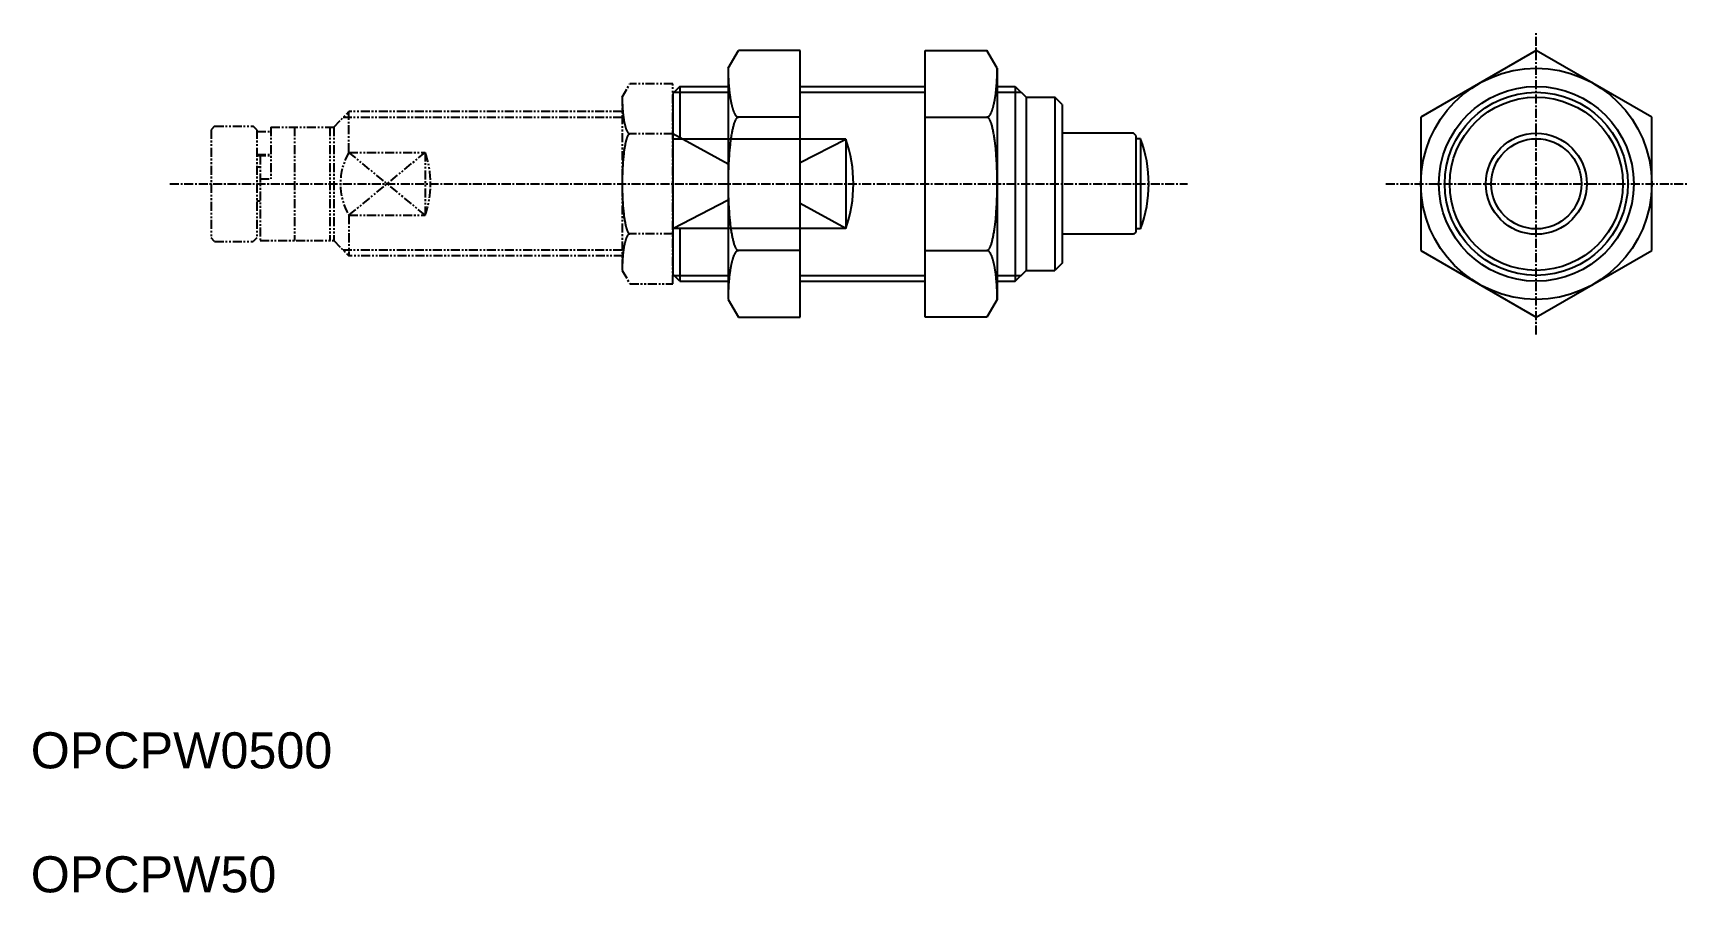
# Model space of a CAD drawing. Extents: x 44 to 273, y 100 to 220.
import ezdxf
from ezdxf.enums import TextEntityAlignment as Align

# ---------------------------------------------------------------- set-up
doc = ezdxf.new("R2010")
doc.units = 0
doc.linetypes.add('CENTER', pattern=[2, 1.25, -0.25, 0.25, -0.25])
doc.linetypes.add('PHANTOM', pattern=[2.5, 1.25, -0.25, 0.25, -0.25, 0.25, -0.25])
doc.layers.get('0').update_dxf_attribs({"linetype": 'CONTINUOUS'})
doc.layers.add('CENTER', color=1, linetype='CENTER')

msp = doc.modelspace()

# ---------------------------------------------------------------- linework, layer by layer
at = {"color": 7, "linetype": 'CONTINUOUS'}
for p, q in [((140.28, 214.68), (141.7, 217.15)), ((150.28, 217.15), (141.7, 217.15)), ((150.28, 180.2), (150.28, 217.15)), ((167.59, 180.2), (167.59, 217.15)), ((167.59, 217.15), (176.16, 217.15)), ((177.59, 214.68), (176.16, 217.15)), ((252.32, 217.15), (236.32, 207.91)), ((268.32, 207.91), (252.32, 217.15)), ((140.28, 214.68), (140.28, 182.66)), ((177.59, 214.68), (177.59, 182.66)), ((133.59, 212.17), (132.59, 211.17)), ((132.59, 211.17), (132.59, 186.17)), ((133.59, 212.17), (133.59, 204.86)), ((133.59, 212.17), (140.28, 212.17)), ((150.28, 212.17), (167.59, 212.17)), ((177.59, 212.17), (180.09, 212.17)), ((180.09, 212.17), (181.59, 210.67)), ((180.09, 212.17), (180.09, 185.17)), ((181.59, 210.67), (181.59, 186.67)), ((181.59, 210.67), (185.59, 210.67)), ((185.59, 210.67), (185.59, 186.67)), ((186.59, 209.67), (185.59, 210.67)), ((186.59, 209.67), (186.59, 187.67)), ((150.28, 207.91), (141.7, 207.91)), ((167.59, 207.91), (176.16, 207.91)), ((236.32, 207.91), (236.32, 189.43)), ((268.32, 189.43), (268.32, 207.91)), ((140.28, 201.4), (132.59, 205.6)), ((156.59, 204.86), (132.59, 204.86)), ((150.28, 201.6), (156.59, 204.86)), ((156.59, 204.86), (156.59, 192.49)), ((196.49, 205.67), (186.59, 205.67)), ((196.79, 205.37), (196.49, 205.67)), ((196.79, 205.37), (196.79, 191.97)), ((197.47, 204.92), (196.79, 204.92)), ((197.47, 204.92), (197.47, 192.42)), ((132.59, 192.49), (140.28, 196.45)), ((156.59, 192.49), (150.28, 195.93)), ((156.59, 192.49), (132.59, 192.49)), ((133.59, 192.49), (133.59, 185.17)), ((196.49, 191.67), (186.59, 191.67)), ((196.79, 191.97), (196.49, 191.67)), ((197.47, 192.42), (196.79, 192.42)), ((150.28, 189.43), (141.7, 189.43)), ((167.59, 189.43), (176.16, 189.43)), ((236.32, 189.43), (252.32, 180.2)), ((252.32, 180.2), (268.32, 189.43)), ((133.59, 185.17), (132.59, 186.17)), ((180.09, 185.17), (181.59, 186.67)), ((181.59, 186.67), (185.59, 186.67)), ((186.59, 187.67), (185.59, 186.67)), ((133.59, 185.17), (140.28, 185.17)), ((150.28, 185.17), (167.59, 185.17)), ((177.59, 185.17), (180.09, 185.17)), ((140.28, 182.66), (141.7, 180.2)), ((177.59, 182.66), (176.16, 180.2)), ((141.7, 180.2), (150.28, 180.2)), ((176.16, 180.2), (167.59, 180.2))]:
    msp.add_line(p, q, dxfattribs=at)
at = {"color": 3, "linetype": 'PHANTOM'}
for p, q in [((125.59, 210.68), (126.65, 212.53)), ((132.59, 212.53), (126.65, 212.53)), ((132.59, 184.81), (132.59, 212.53)), ((85.59, 206.54), (87.71, 208.67)), ((125.59, 208.67), (87.71, 208.67)), ((87.71, 207.87), (87.71, 208.67)), ((125.59, 210.68), (125.59, 186.66)), ((69.09, 206.67), (68.59, 206.16)), ((69.09, 206.67), (74.43, 206.67)), ((74.94, 206.16), (74.43, 206.67)), ((76.89, 206.54), (76.89, 199.36)), ((76.89, 206.54), (85.59, 206.54)), ((80.14, 206.54), (80.14, 190.8)), ((85.05, 206.54), (85.05, 190.8)), ((85.59, 206.54), (85.59, 190.8)), ((125.59, 207.87), (86.91, 207.87)), ((87.71, 203.03), (87.71, 207.87)), ((68.59, 206.16), (68.59, 191.18)), ((74.94, 206.16), (74.94, 191.18)), ((74.94, 205.91), (76.89, 205.91)), ((132.59, 205.6), (126.65, 205.6)), ((74.94, 202.72), (76.89, 202.72)), ((74.94, 202.6), (76.89, 202.6)), ((75.39, 202.6), (75.39, 190.8)), ((87.71, 203.03), (98.29, 203.03)), ((87.71, 194.31), (98.29, 203.03)), ((98.29, 194.31), (87.71, 203.03)), ((98.29, 203.03), (98.29, 194.31)), ((74.94, 201.02), (75.39, 201.02)), ((75.39, 199.36), (76.89, 199.36)), ((74.94, 196.32), (75.39, 196.32)), ((87.71, 194.31), (98.29, 194.31)), ((87.71, 194.31), (87.71, 188.67)), ((69.09, 190.67), (68.59, 191.18)), ((69.09, 190.67), (74.43, 190.67)), ((74.94, 191.18), (74.43, 190.67)), ((75.39, 190.8), (85.59, 190.8)), ((85.59, 190.8), (87.71, 188.67)), ((132.59, 191.74), (126.65, 191.74)), ((125.59, 189.47), (86.91, 189.47)), ((125.67, 188.67), (87.71, 188.67)), ((125.59, 186.66), (126.65, 184.81)), ((126.65, 184.81), (132.59, 184.81))]:
    msp.add_line(p, q, dxfattribs=at)
at = {"color": 3, "linetype": 'CONTINUOUS'}
for p, q in [((132.77, 211.36), (140.28, 211.36)), ((150.28, 211.36), (167.59, 211.36)), ((177.59, 211.36), (180.9, 211.36)), ((132.77, 185.98), (140.28, 185.98)), ((150.28, 185.98), (167.59, 185.98)), ((177.59, 185.98), (180.9, 185.98))]:
    msp.add_line(p, q, dxfattribs=at)
at = {"color": 7, "linetype": 'CONTINUOUS'}
for points in [[(140.28, 214.68, 0), (140.28, 214.6, 0), (140.28, 214.52, 0), (140.28, 214.43, 0), (140.28, 214.35, 0), (140.28, 214.27, 0), (140.28, 214.18, 0), (140.28, 214.1, 0), (140.28, 214.02, 0), (140.28, 213.93, 0), (140.29, 213.85, 0), (140.29, 213.77, 0), (140.29, 213.69, 0), (140.29, 213.61, 0), (140.3, 213.52, 0), (140.3, 213.44, 0), (140.3, 213.36, 0), (140.31, 213.28, 0), (140.31, 213.2, 0), (140.31, 213.12, 0), (140.32, 213.04, 0), (140.32, 212.96, 0), (140.33, 212.88, 0), (140.33, 212.8, 0), (140.34, 212.72, 0), (140.34, 212.64, 0), (140.35, 212.56, 0), (140.35, 212.48, 0), (140.36, 212.4, 0), (140.37, 212.32, 0), (140.37, 212.24, 0), (140.38, 212.17, 0), (140.38, 212.09, 0), (140.39, 212.01, 0), (140.4, 211.94, 0), (140.41, 211.86, 0), (140.41, 211.79, 0), (140.42, 211.71, 0), (140.43, 211.64, 0), (140.44, 211.56, 0), (140.44, 211.49, 0), (140.45, 211.42, 0), (140.46, 211.34, 0), (140.47, 211.27, 0), (140.48, 211.2, 0), (140.49, 211.13, 0), (140.5, 211.06, 0), (140.51, 210.99, 0), (140.52, 210.92, 0), (140.53, 210.85, 0), (140.54, 210.78, 0), (140.55, 210.71, 0), (140.56, 210.65, 0), (140.57, 210.58, 0), (140.58, 210.51, 0), (140.59, 210.45, 0), (140.6, 210.38, 0), (140.61, 210.32, 0), (140.62, 210.26, 0), (140.63, 210.2, 0), (140.64, 210.13, 0), (140.66, 210.07, 0), (140.67, 210.01, 0), (140.68, 209.95, 0), (140.69, 209.89, 0), (140.71, 209.83, 0), (140.72, 209.78, 0), (140.73, 209.72, 0), (140.74, 209.66, 0), (140.76, 209.61, 0), (140.77, 209.55, 0), (140.78, 209.5, 0), (140.8, 209.45, 0), (140.81, 209.39, 0), (140.82, 209.34, 0), (140.84, 209.29, 0), (140.85, 209.24, 0), (140.87, 209.19, 0), (140.88, 209.14, 0), (140.89, 209.1, 0), (140.91, 209.05, 0), (140.92, 209, 0), (140.94, 208.96, 0), (140.95, 208.92, 0), (140.97, 208.87, 0), (140.98, 208.83, 0), (141, 208.79, 0), (141.01, 208.75, 0), (141.03, 208.71, 0), (141.04, 208.67, 0), (141.06, 208.63, 0), (141.07, 208.6, 0), (141.09, 208.56, 0), (141.11, 208.52, 0), (141.12, 208.49, 0), (141.14, 208.46, 0), (141.15, 208.42, 0), (141.17, 208.39, 0), (141.19, 208.36, 0), (141.2, 208.33, 0), (141.22, 208.3, 0), (141.24, 208.28, 0), (141.25, 208.25, 0), (141.27, 208.23, 0), (141.29, 208.2, 0), (141.3, 208.18, 0), (141.32, 208.15, 0), (141.34, 208.13, 0), (141.35, 208.11, 0), (141.37, 208.09, 0), (141.39, 208.07, 0), (141.4, 208.06, 0), (141.42, 208.04, 0), (141.44, 208.02, 0), (141.46, 208.01, 0), (141.47, 207.99, 0), (141.49, 207.98, 0), (141.51, 207.97, 0), (141.53, 207.96, 0), (141.54, 207.95, 0), (141.56, 207.94, 0), (141.58, 207.93, 0), (141.59, 207.93, 0), (141.61, 207.92, 0), (141.63, 207.92, 0), (141.65, 207.91, 0), (141.66, 207.91, 0), (141.68, 207.91, 0), (141.7, 207.91, 0)], [(176.16, 207.91, 0), (176.18, 207.91, 0), (176.2, 207.91, 0), (176.22, 207.91, 0), (176.23, 207.92, 0), (176.25, 207.92, 0), (176.27, 207.93, 0), (176.28, 207.93, 0), (176.3, 207.94, 0), (176.32, 207.95, 0), (176.34, 207.96, 0), (176.35, 207.97, 0), (176.37, 207.98, 0), (176.39, 207.99, 0), (176.41, 208.01, 0), (176.42, 208.02, 0), (176.44, 208.04, 0), (176.46, 208.06, 0), (176.47, 208.07, 0), (176.49, 208.09, 0), (176.51, 208.11, 0), (176.53, 208.13, 0), (176.54, 208.15, 0), (176.56, 208.18, 0), (176.58, 208.2, 0), (176.59, 208.23, 0), (176.61, 208.25, 0), (176.63, 208.28, 0), (176.64, 208.3, 0), (176.66, 208.33, 0), (176.67, 208.36, 0), (176.69, 208.39, 0), (176.71, 208.42, 0), (176.72, 208.46, 0), (176.74, 208.49, 0), (176.76, 208.52, 0), (176.77, 208.56, 0), (176.79, 208.6, 0), (176.8, 208.63, 0), (176.82, 208.67, 0), (176.83, 208.71, 0), (176.85, 208.75, 0), (176.86, 208.79, 0), (176.88, 208.83, 0), (176.89, 208.87, 0), (176.91, 208.92, 0), (176.92, 208.96, 0), (176.94, 209, 0), (176.95, 209.05, 0), (176.97, 209.1, 0), (176.98, 209.14, 0), (177, 209.19, 0), (177.01, 209.24, 0), (177.02, 209.29, 0), (177.04, 209.34, 0), (177.05, 209.39, 0), (177.07, 209.45, 0), (177.08, 209.5, 0), (177.09, 209.55, 0), (177.11, 209.61, 0), (177.12, 209.66, 0), (177.13, 209.72, 0), (177.14, 209.78, 0), (177.16, 209.83, 0), (177.17, 209.89, 0), (177.18, 209.95, 0), (177.19, 210.01, 0), (177.21, 210.07, 0), (177.22, 210.13, 0), (177.23, 210.2, 0), (177.24, 210.26, 0), (177.25, 210.32, 0), (177.26, 210.38, 0), (177.27, 210.45, 0), (177.28, 210.51, 0), (177.3, 210.58, 0), (177.31, 210.65, 0), (177.32, 210.71, 0), (177.33, 210.78, 0), (177.34, 210.85, 0), (177.35, 210.92, 0), (177.36, 210.99, 0), (177.37, 211.06, 0), (177.37, 211.13, 0), (177.38, 211.2, 0), (177.39, 211.27, 0), (177.4, 211.34, 0), (177.41, 211.42, 0), (177.42, 211.49, 0), (177.43, 211.56, 0), (177.43, 211.64, 0), (177.44, 211.71, 0), (177.45, 211.79, 0), (177.46, 211.86, 0), (177.46, 211.94, 0), (177.47, 212.01, 0), (177.48, 212.09, 0), (177.48, 212.17, 0), (177.49, 212.24, 0), (177.5, 212.32, 0), (177.5, 212.4, 0), (177.51, 212.48, 0), (177.51, 212.56, 0), (177.52, 212.64, 0), (177.52, 212.72, 0), (177.53, 212.8, 0), (177.53, 212.88, 0), (177.54, 212.96, 0), (177.54, 213.04, 0), (177.55, 213.12, 0), (177.55, 213.2, 0), (177.56, 213.28, 0), (177.56, 213.36, 0), (177.56, 213.44, 0), (177.57, 213.52, 0), (177.57, 213.61, 0), (177.57, 213.69, 0), (177.57, 213.77, 0), (177.58, 213.85, 0), (177.58, 213.93, 0), (177.58, 214.02, 0), (177.58, 214.1, 0), (177.58, 214.18, 0), (177.58, 214.27, 0), (177.58, 214.35, 0), (177.59, 214.43, 0), (177.59, 214.52, 0), (177.59, 214.6, 0), (177.59, 214.68, 0)], [(141.7, 207.91, 0), (141.66, 207.91, 0), (141.63, 207.9, 0), (141.59, 207.88, 0), (141.56, 207.86, 0), (141.53, 207.84, 0), (141.49, 207.81, 0), (141.46, 207.77, 0), (141.42, 207.73, 0), (141.39, 207.68, 0), (141.35, 207.63, 0), (141.32, 207.57, 0), (141.29, 207.51, 0), (141.25, 207.44, 0), (141.22, 207.37, 0), (141.19, 207.29, 0), (141.15, 207.21, 0), (141.12, 207.12, 0), (141.09, 207.02, 0), (141.06, 206.92, 0), (141.03, 206.82, 0), (141, 206.71, 0), (140.97, 206.59, 0), (140.94, 206.48, 0), (140.91, 206.35, 0), (140.88, 206.22, 0), (140.85, 206.09, 0), (140.82, 205.95, 0), (140.8, 205.81, 0), (140.77, 205.67, 0), (140.74, 205.52, 0), (140.72, 205.36, 0), (140.69, 205.2, 0), (140.67, 205.04, 0), (140.64, 204.87, 0), (140.62, 204.7, 0), (140.6, 204.53, 0), (140.58, 204.35, 0), (140.56, 204.17, 0), (140.54, 203.99, 0), (140.52, 203.8, 0), (140.5, 203.61, 0), (140.48, 203.42, 0), (140.46, 203.22, 0), (140.44, 203.03, 0), (140.43, 202.82, 0), (140.41, 202.62, 0), (140.4, 202.41, 0), (140.38, 202.21, 0), (140.37, 202, 0), (140.36, 201.78, 0), (140.35, 201.57, 0), (140.34, 201.35, 0), (140.33, 201.13, 0), (140.32, 200.92, 0), (140.31, 200.7, 0), (140.3, 200.47, 0), (140.3, 200.25, 0), (140.29, 200.03, 0), (140.29, 199.8, 0), (140.28, 199.58, 0), (140.28, 199.35, 0), (140.28, 199.12, 0), (140.28, 198.9, 0), (140.28, 198.67, 0), (140.28, 198.44, 0), (140.28, 198.22, 0), (140.28, 197.99, 0), (140.28, 197.77, 0), (140.29, 197.54, 0), (140.29, 197.32, 0), (140.3, 197.09, 0), (140.3, 196.87, 0), (140.31, 196.65, 0), (140.32, 196.43, 0), (140.33, 196.21, 0), (140.34, 195.99, 0), (140.35, 195.77, 0), (140.36, 195.56, 0), (140.37, 195.35, 0), (140.38, 195.14, 0), (140.4, 194.93, 0), (140.41, 194.72, 0), (140.43, 194.52, 0), (140.44, 194.32, 0), (140.46, 194.12, 0), (140.48, 193.92, 0), (140.5, 193.73, 0), (140.52, 193.54, 0), (140.54, 193.35, 0), (140.56, 193.17, 0), (140.58, 192.99, 0), (140.6, 192.81, 0), (140.62, 192.64, 0), (140.64, 192.47, 0), (140.67, 192.3, 0), (140.69, 192.14, 0), (140.72, 191.98, 0), (140.74, 191.83, 0), (140.77, 191.68, 0), (140.8, 191.53, 0), (140.82, 191.39, 0), (140.85, 191.25, 0), (140.88, 191.12, 0), (140.91, 190.99, 0), (140.94, 190.87, 0), (140.97, 190.75, 0), (141, 190.63, 0), (141.03, 190.52, 0), (141.06, 190.42, 0), (141.09, 190.32, 0), (141.12, 190.23, 0), (141.15, 190.14, 0), (141.19, 190.05, 0), (141.22, 189.97, 0), (141.25, 189.9, 0), (141.29, 189.83, 0), (141.32, 189.77, 0), (141.35, 189.71, 0), (141.39, 189.66, 0), (141.42, 189.61, 0), (141.46, 189.57, 0), (141.49, 189.53, 0), (141.53, 189.5, 0), (141.56, 189.48, 0), (141.59, 189.46, 0), (141.63, 189.44, 0), (141.66, 189.44, 0), (141.7, 189.43, 0)], [(176.16, 189.43, 0), (176.2, 189.44, 0), (176.23, 189.44, 0), (176.27, 189.46, 0), (176.3, 189.48, 0), (176.34, 189.5, 0), (176.37, 189.53, 0), (176.41, 189.57, 0), (176.44, 189.61, 0), (176.47, 189.66, 0), (176.51, 189.71, 0), (176.54, 189.77, 0), (176.58, 189.83, 0), (176.61, 189.9, 0), (176.64, 189.97, 0), (176.67, 190.05, 0), (176.71, 190.14, 0), (176.74, 190.23, 0), (176.77, 190.32, 0), (176.8, 190.42, 0), (176.83, 190.52, 0), (176.86, 190.63, 0), (176.89, 190.75, 0), (176.92, 190.87, 0), (176.95, 190.99, 0), (176.98, 191.12, 0), (177.01, 191.25, 0), (177.04, 191.39, 0), (177.07, 191.53, 0), (177.09, 191.68, 0), (177.12, 191.83, 0), (177.14, 191.98, 0), (177.17, 192.14, 0), (177.19, 192.3, 0), (177.22, 192.47, 0), (177.24, 192.64, 0), (177.26, 192.81, 0), (177.28, 192.99, 0), (177.31, 193.17, 0), (177.33, 193.35, 0), (177.35, 193.54, 0), (177.37, 193.73, 0), (177.38, 193.92, 0), (177.4, 194.12, 0), (177.42, 194.32, 0), (177.43, 194.52, 0), (177.45, 194.72, 0), (177.46, 194.93, 0), (177.48, 195.14, 0), (177.49, 195.35, 0), (177.5, 195.56, 0), (177.51, 195.77, 0), (177.52, 195.99, 0), (177.53, 196.21, 0), (177.54, 196.43, 0), (177.55, 196.65, 0), (177.56, 196.87, 0), (177.57, 197.09, 0), (177.57, 197.32, 0), (177.58, 197.54, 0), (177.58, 197.77, 0), (177.58, 197.99, 0), (177.58, 198.22, 0), (177.59, 198.44, 0), (177.59, 198.67, 0), (177.59, 198.9, 0), (177.58, 199.12, 0), (177.58, 199.35, 0), (177.58, 199.58, 0), (177.58, 199.8, 0), (177.57, 200.03, 0), (177.57, 200.25, 0), (177.56, 200.47, 0), (177.55, 200.7, 0), (177.54, 200.92, 0), (177.53, 201.13, 0), (177.52, 201.35, 0), (177.51, 201.57, 0), (177.5, 201.78, 0), (177.49, 202, 0), (177.48, 202.21, 0), (177.46, 202.41, 0), (177.45, 202.62, 0), (177.43, 202.82, 0), (177.42, 203.03, 0), (177.4, 203.22, 0), (177.38, 203.42, 0), (177.37, 203.61, 0), (177.35, 203.8, 0), (177.33, 203.99, 0), (177.31, 204.17, 0), (177.28, 204.35, 0), (177.26, 204.53, 0), (177.24, 204.7, 0), (177.22, 204.87, 0), (177.19, 205.04, 0), (177.17, 205.2, 0), (177.14, 205.36, 0), (177.12, 205.52, 0), (177.09, 205.67, 0), (177.07, 205.81, 0), (177.04, 205.95, 0), (177.01, 206.09, 0), (176.98, 206.22, 0), (176.95, 206.35, 0), (176.92, 206.48, 0), (176.89, 206.59, 0), (176.86, 206.71, 0), (176.83, 206.82, 0), (176.8, 206.92, 0), (176.77, 207.02, 0), (176.74, 207.12, 0), (176.71, 207.21, 0), (176.67, 207.29, 0), (176.64, 207.37, 0), (176.61, 207.44, 0), (176.58, 207.51, 0), (176.54, 207.57, 0), (176.51, 207.63, 0), (176.47, 207.68, 0), (176.44, 207.73, 0), (176.41, 207.77, 0), (176.37, 207.81, 0), (176.34, 207.84, 0), (176.3, 207.86, 0), (176.27, 207.88, 0), (176.23, 207.9, 0), (176.2, 207.91, 0), (176.16, 207.91, 0)], [(141.7, 189.43, 0), (141.68, 189.43, 0), (141.66, 189.43, 0), (141.65, 189.43, 0), (141.63, 189.43, 0), (141.61, 189.42, 0), (141.59, 189.42, 0), (141.58, 189.41, 0), (141.56, 189.4, 0), (141.54, 189.39, 0), (141.53, 189.38, 0), (141.51, 189.37, 0), (141.49, 189.36, 0), (141.47, 189.35, 0), (141.46, 189.33, 0), (141.44, 189.32, 0), (141.42, 189.3, 0), (141.4, 189.29, 0), (141.39, 189.27, 0), (141.37, 189.25, 0), (141.35, 189.23, 0), (141.34, 189.21, 0), (141.32, 189.19, 0), (141.3, 189.17, 0), (141.29, 189.14, 0), (141.27, 189.12, 0), (141.25, 189.09, 0), (141.24, 189.07, 0), (141.22, 189.04, 0), (141.2, 189.01, 0), (141.19, 188.98, 0), (141.17, 188.95, 0), (141.15, 188.92, 0), (141.14, 188.89, 0), (141.12, 188.85, 0), (141.11, 188.82, 0), (141.09, 188.78, 0), (141.07, 188.75, 0), (141.06, 188.71, 0), (141.04, 188.67, 0), (141.03, 188.63, 0), (141.01, 188.59, 0), (141, 188.55, 0), (140.98, 188.51, 0), (140.97, 188.47, 0), (140.95, 188.43, 0), (140.94, 188.38, 0), (140.92, 188.34, 0), (140.91, 188.29, 0), (140.89, 188.25, 0), (140.88, 188.2, 0), (140.87, 188.15, 0), (140.85, 188.1, 0), (140.84, 188.05, 0), (140.82, 188, 0), (140.81, 187.95, 0), (140.8, 187.9, 0), (140.78, 187.84, 0), (140.77, 187.79, 0), (140.76, 187.73, 0), (140.74, 187.68, 0), (140.73, 187.62, 0), (140.72, 187.57, 0), (140.71, 187.51, 0), (140.69, 187.45, 0), (140.68, 187.39, 0), (140.67, 187.33, 0), (140.66, 187.27, 0), (140.64, 187.21, 0), (140.63, 187.15, 0), (140.62, 187.08, 0), (140.61, 187.02, 0), (140.6, 186.96, 0), (140.59, 186.89, 0), (140.58, 186.83, 0), (140.57, 186.76, 0), (140.56, 186.7, 0), (140.55, 186.63, 0), (140.54, 186.56, 0), (140.53, 186.49, 0), (140.52, 186.42, 0), (140.51, 186.35, 0), (140.5, 186.28, 0), (140.49, 186.21, 0), (140.48, 186.14, 0), (140.47, 186.07, 0), (140.46, 186, 0), (140.45, 185.93, 0), (140.44, 185.85, 0), (140.44, 185.78, 0), (140.43, 185.71, 0), (140.42, 185.63, 0), (140.41, 185.56, 0), (140.41, 185.48, 0), (140.4, 185.41, 0), (140.39, 185.33, 0), (140.38, 185.25, 0), (140.38, 185.18, 0), (140.37, 185.1, 0), (140.37, 185.02, 0), (140.36, 184.94, 0), (140.35, 184.86, 0), (140.35, 184.79, 0), (140.34, 184.71, 0), (140.34, 184.63, 0), (140.33, 184.55, 0), (140.33, 184.47, 0), (140.32, 184.39, 0), (140.32, 184.31, 0), (140.31, 184.23, 0), (140.31, 184.14, 0), (140.31, 184.06, 0), (140.3, 183.98, 0), (140.3, 183.9, 0), (140.3, 183.82, 0), (140.29, 183.74, 0), (140.29, 183.65, 0), (140.29, 183.57, 0), (140.29, 183.49, 0), (140.28, 183.41, 0), (140.28, 183.32, 0), (140.28, 183.24, 0), (140.28, 183.16, 0), (140.28, 183.08, 0), (140.28, 182.99, 0), (140.28, 182.91, 0), (140.28, 182.83, 0), (140.28, 182.74, 0), (140.28, 182.66, 0)], [(177.59, 182.66, 0), (177.59, 182.74, 0), (177.59, 182.83, 0), (177.59, 182.91, 0), (177.58, 182.99, 0), (177.58, 183.08, 0), (177.58, 183.16, 0), (177.58, 183.24, 0), (177.58, 183.32, 0), (177.58, 183.41, 0), (177.58, 183.49, 0), (177.57, 183.57, 0), (177.57, 183.65, 0), (177.57, 183.74, 0), (177.57, 183.82, 0), (177.56, 183.9, 0), (177.56, 183.98, 0), (177.56, 184.06, 0), (177.55, 184.14, 0), (177.55, 184.23, 0), (177.54, 184.31, 0), (177.54, 184.39, 0), (177.53, 184.47, 0), (177.53, 184.55, 0), (177.52, 184.63, 0), (177.52, 184.71, 0), (177.51, 184.79, 0), (177.51, 184.86, 0), (177.5, 184.94, 0), (177.5, 185.02, 0), (177.49, 185.1, 0), (177.48, 185.18, 0), (177.48, 185.25, 0), (177.47, 185.33, 0), (177.46, 185.41, 0), (177.46, 185.48, 0), (177.45, 185.56, 0), (177.44, 185.63, 0), (177.43, 185.71, 0), (177.43, 185.78, 0), (177.42, 185.85, 0), (177.41, 185.93, 0), (177.4, 186, 0), (177.39, 186.07, 0), (177.38, 186.14, 0), (177.37, 186.21, 0), (177.37, 186.28, 0), (177.36, 186.35, 0), (177.35, 186.42, 0), (177.34, 186.49, 0), (177.33, 186.56, 0), (177.32, 186.63, 0), (177.31, 186.7, 0), (177.3, 186.76, 0), (177.28, 186.83, 0), (177.27, 186.89, 0), (177.26, 186.96, 0), (177.25, 187.02, 0), (177.24, 187.08, 0), (177.23, 187.15, 0), (177.22, 187.21, 0), (177.21, 187.27, 0), (177.19, 187.33, 0), (177.18, 187.39, 0), (177.17, 187.45, 0), (177.16, 187.51, 0), (177.14, 187.57, 0), (177.13, 187.62, 0), (177.12, 187.68, 0), (177.11, 187.73, 0), (177.09, 187.79, 0), (177.08, 187.84, 0), (177.07, 187.9, 0), (177.05, 187.95, 0), (177.04, 188, 0), (177.02, 188.05, 0), (177.01, 188.1, 0), (177, 188.15, 0), (176.98, 188.2, 0), (176.97, 188.25, 0), (176.95, 188.29, 0), (176.94, 188.34, 0), (176.92, 188.38, 0), (176.91, 188.43, 0), (176.89, 188.47, 0), (176.88, 188.51, 0), (176.86, 188.55, 0), (176.85, 188.59, 0), (176.83, 188.63, 0), (176.82, 188.67, 0), (176.8, 188.71, 0), (176.79, 188.75, 0), (176.77, 188.78, 0), (176.76, 188.82, 0), (176.74, 188.85, 0), (176.72, 188.89, 0), (176.71, 188.92, 0), (176.69, 188.95, 0), (176.67, 188.98, 0), (176.66, 189.01, 0), (176.64, 189.04, 0), (176.63, 189.07, 0), (176.61, 189.09, 0), (176.59, 189.12, 0), (176.58, 189.14, 0), (176.56, 189.17, 0), (176.54, 189.19, 0), (176.53, 189.21, 0), (176.51, 189.23, 0), (176.49, 189.25, 0), (176.47, 189.27, 0), (176.46, 189.29, 0), (176.44, 189.3, 0), (176.42, 189.32, 0), (176.41, 189.33, 0), (176.39, 189.35, 0), (176.37, 189.36, 0), (176.35, 189.37, 0), (176.34, 189.38, 0), (176.32, 189.39, 0), (176.3, 189.4, 0), (176.28, 189.41, 0), (176.27, 189.42, 0), (176.25, 189.42, 0), (176.23, 189.43, 0), (176.22, 189.43, 0), (176.2, 189.43, 0), (176.18, 189.43, 0), (176.16, 189.43, 0)]]:
    msp.add_polyline3d(points, dxfattribs=at)
at = {"color": 3, "linetype": 'PHANTOM'}
for points in [[(125.59, 210.68, 0), (125.59, 210.62, 0), (125.59, 210.56, 0), (125.59, 210.5, 0), (125.59, 210.43, 0), (125.59, 210.37, 0), (125.59, 210.31, 0), (125.59, 210.25, 0), (125.59, 210.18, 0), (125.59, 210.12, 0), (125.59, 210.06, 0), (125.6, 210, 0), (125.6, 209.94, 0), (125.6, 209.87, 0), (125.6, 209.81, 0), (125.6, 209.75, 0), (125.61, 209.69, 0), (125.61, 209.63, 0), (125.61, 209.57, 0), (125.61, 209.51, 0), (125.62, 209.45, 0), (125.62, 209.39, 0), (125.62, 209.33, 0), (125.63, 209.27, 0), (125.63, 209.21, 0), (125.64, 209.15, 0), (125.64, 209.09, 0), (125.64, 209.03, 0), (125.65, 208.97, 0), (125.65, 208.91, 0), (125.66, 208.85, 0), (125.66, 208.79, 0), (125.67, 208.74, 0), (125.67, 208.68, 0), (125.68, 208.62, 0), (125.68, 208.57, 0), (125.69, 208.51, 0), (125.69, 208.45, 0), (125.7, 208.4, 0), (125.71, 208.34, 0), (125.71, 208.29, 0), (125.72, 208.23, 0), (125.72, 208.18, 0), (125.73, 208.12, 0), (125.74, 208.07, 0), (125.74, 208.02, 0), (125.75, 207.96, 0), (125.76, 207.91, 0), (125.77, 207.86, 0), (125.77, 207.81, 0), (125.78, 207.76, 0), (125.79, 207.7, 0), (125.8, 207.65, 0), (125.8, 207.6, 0), (125.81, 207.56, 0), (125.82, 207.51, 0), (125.83, 207.46, 0), (125.84, 207.41, 0), (125.84, 207.36, 0), (125.85, 207.32, 0), (125.86, 207.27, 0), (125.87, 207.22, 0), (125.88, 207.18, 0), (125.89, 207.13, 0), (125.9, 207.09, 0), (125.91, 207.04, 0), (125.92, 207, 0), (125.93, 206.96, 0), (125.94, 206.92, 0), (125.95, 206.87, 0), (125.96, 206.83, 0), (125.97, 206.79, 0), (125.98, 206.75, 0), (125.99, 206.71, 0), (126, 206.68, 0), (126.01, 206.64, 0), (126.02, 206.6, 0), (126.03, 206.56, 0), (126.04, 206.53, 0), (126.05, 206.49, 0), (126.06, 206.46, 0), (126.07, 206.42, 0), (126.08, 206.39, 0), (126.09, 206.35, 0), (126.1, 206.32, 0), (126.11, 206.29, 0), (126.13, 206.26, 0), (126.14, 206.23, 0), (126.15, 206.2, 0), (126.16, 206.17, 0), (126.17, 206.14, 0), (126.18, 206.11, 0), (126.2, 206.09, 0), (126.21, 206.06, 0), (126.22, 206.04, 0), (126.23, 206.01, 0), (126.24, 205.99, 0), (126.26, 205.96, 0), (126.27, 205.94, 0), (126.28, 205.92, 0), (126.29, 205.9, 0), (126.3, 205.88, 0), (126.32, 205.86, 0), (126.33, 205.84, 0), (126.34, 205.82, 0), (126.35, 205.8, 0), (126.37, 205.78, 0), (126.38, 205.77, 0), (126.39, 205.75, 0), (126.41, 205.74, 0), (126.42, 205.72, 0), (126.43, 205.71, 0), (126.44, 205.7, 0), (126.46, 205.69, 0), (126.47, 205.67, 0), (126.48, 205.66, 0), (126.5, 205.65, 0), (126.51, 205.65, 0), (126.52, 205.64, 0), (126.53, 205.63, 0), (126.55, 205.62, 0), (126.56, 205.62, 0), (126.57, 205.61, 0), (126.59, 205.61, 0), (126.6, 205.61, 0), (126.61, 205.6, 0), (126.63, 205.6, 0), (126.64, 205.6, 0), (126.65, 205.6, 0)], [(126.65, 205.6, 0), (126.63, 205.6, 0), (126.6, 205.59, 0), (126.57, 205.58, 0), (126.55, 205.57, 0), (126.52, 205.55, 0), (126.5, 205.52, 0), (126.47, 205.5, 0), (126.44, 205.47, 0), (126.42, 205.43, 0), (126.39, 205.39, 0), (126.37, 205.35, 0), (126.34, 205.3, 0), (126.32, 205.25, 0), (126.29, 205.19, 0), (126.27, 205.14, 0), (126.24, 205.07, 0), (126.22, 205.01, 0), (126.2, 204.93, 0), (126.17, 204.86, 0), (126.15, 204.78, 0), (126.13, 204.7, 0), (126.1, 204.61, 0), (126.08, 204.52, 0), (126.06, 204.43, 0), (126.04, 204.34, 0), (126.02, 204.24, 0), (126, 204.13, 0), (125.98, 204.03, 0), (125.96, 203.92, 0), (125.94, 203.8, 0), (125.92, 203.69, 0), (125.9, 203.57, 0), (125.88, 203.45, 0), (125.86, 203.32, 0), (125.84, 203.2, 0), (125.83, 203.07, 0), (125.81, 202.93, 0), (125.8, 202.8, 0), (125.78, 202.66, 0), (125.77, 202.52, 0), (125.75, 202.38, 0), (125.74, 202.23, 0), (125.72, 202.09, 0), (125.71, 201.94, 0), (125.7, 201.79, 0), (125.69, 201.63, 0), (125.68, 201.48, 0), (125.67, 201.32, 0), (125.66, 201.16, 0), (125.65, 201.01, 0), (125.64, 200.84, 0), (125.63, 200.68, 0), (125.62, 200.52, 0), (125.62, 200.35, 0), (125.61, 200.19, 0), (125.61, 200.02, 0), (125.6, 199.86, 0), (125.6, 199.69, 0), (125.59, 199.52, 0), (125.59, 199.35, 0), (125.59, 199.18, 0), (125.59, 199.01, 0), (125.59, 198.84, 0), (125.59, 198.67, 0), (125.59, 198.5, 0), (125.59, 198.33, 0), (125.59, 198.16, 0), (125.59, 197.99, 0), (125.59, 197.82, 0), (125.6, 197.65, 0), (125.6, 197.49, 0), (125.61, 197.32, 0), (125.61, 197.15, 0), (125.62, 196.99, 0), (125.62, 196.82, 0), (125.63, 196.66, 0), (125.64, 196.5, 0), (125.65, 196.34, 0), (125.66, 196.18, 0), (125.67, 196.02, 0), (125.68, 195.86, 0), (125.69, 195.71, 0), (125.7, 195.56, 0), (125.71, 195.41, 0), (125.72, 195.26, 0), (125.74, 195.11, 0), (125.75, 194.96, 0), (125.77, 194.82, 0), (125.78, 194.68, 0), (125.8, 194.54, 0), (125.81, 194.41, 0), (125.83, 194.28, 0), (125.84, 194.15, 0), (125.86, 194.02, 0), (125.88, 193.89, 0), (125.9, 193.77, 0), (125.92, 193.65, 0), (125.94, 193.54, 0), (125.96, 193.43, 0), (125.98, 193.32, 0), (126, 193.21, 0), (126.02, 193.11, 0), (126.04, 193.01, 0), (126.06, 192.91, 0), (126.08, 192.82, 0), (126.1, 192.73, 0), (126.13, 192.64, 0), (126.15, 192.56, 0), (126.17, 192.48, 0), (126.2, 192.41, 0), (126.22, 192.34, 0), (126.24, 192.27, 0), (126.27, 192.21, 0), (126.29, 192.15, 0), (126.32, 192.09, 0), (126.34, 192.04, 0), (126.37, 191.99, 0), (126.39, 191.95, 0), (126.42, 191.91, 0), (126.44, 191.88, 0), (126.47, 191.84, 0), (126.5, 191.82, 0), (126.52, 191.8, 0), (126.55, 191.78, 0), (126.57, 191.76, 0), (126.6, 191.75, 0), (126.63, 191.75, 0), (126.65, 191.74, 0)], [(126.65, 191.74, 0), (126.64, 191.74, 0), (126.63, 191.74, 0), (126.61, 191.74, 0), (126.6, 191.74, 0), (126.59, 191.73, 0), (126.57, 191.73, 0), (126.56, 191.72, 0), (126.55, 191.72, 0), (126.53, 191.71, 0), (126.52, 191.7, 0), (126.51, 191.7, 0), (126.5, 191.69, 0), (126.48, 191.68, 0), (126.47, 191.67, 0), (126.46, 191.66, 0), (126.44, 191.65, 0), (126.43, 191.63, 0), (126.42, 191.62, 0), (126.41, 191.61, 0), (126.39, 191.59, 0), (126.38, 191.58, 0), (126.37, 191.56, 0), (126.35, 191.54, 0), (126.34, 191.52, 0), (126.33, 191.51, 0), (126.32, 191.49, 0), (126.3, 191.47, 0), (126.29, 191.45, 0), (126.28, 191.42, 0), (126.27, 191.4, 0), (126.26, 191.38, 0), (126.24, 191.36, 0), (126.23, 191.33, 0), (126.22, 191.31, 0), (126.21, 191.28, 0), (126.2, 191.25, 0), (126.18, 191.23, 0), (126.17, 191.2, 0), (126.16, 191.17, 0), (126.15, 191.14, 0), (126.14, 191.11, 0), (126.13, 191.08, 0), (126.11, 191.05, 0), (126.1, 191.02, 0), (126.09, 190.99, 0), (126.08, 190.95, 0), (126.07, 190.92, 0), (126.06, 190.89, 0), (126.05, 190.85, 0), (126.04, 190.82, 0), (126.03, 190.78, 0), (126.02, 190.74, 0), (126.01, 190.71, 0), (126, 190.67, 0), (125.99, 190.63, 0), (125.98, 190.59, 0), (125.97, 190.55, 0), (125.96, 190.51, 0), (125.95, 190.47, 0), (125.94, 190.43, 0), (125.93, 190.38, 0), (125.92, 190.34, 0), (125.91, 190.3, 0), (125.9, 190.25, 0), (125.89, 190.21, 0), (125.88, 190.17, 0), (125.87, 190.12, 0), (125.86, 190.07, 0), (125.85, 190.03, 0), (125.84, 189.98, 0), (125.84, 189.93, 0), (125.83, 189.88, 0), (125.82, 189.84, 0), (125.81, 189.79, 0), (125.8, 189.74, 0), (125.8, 189.69, 0), (125.79, 189.64, 0), (125.78, 189.59, 0), (125.77, 189.54, 0), (125.77, 189.48, 0), (125.76, 189.43, 0), (125.75, 189.38, 0), (125.74, 189.33, 0), (125.74, 189.27, 0), (125.73, 189.22, 0), (125.72, 189.17, 0), (125.72, 189.11, 0), (125.71, 189.06, 0), (125.71, 189, 0), (125.7, 188.95, 0), (125.69, 188.89, 0), (125.69, 188.83, 0), (125.68, 188.78, 0), (125.68, 188.72, 0), (125.67, 188.66, 0), (125.67, 188.61, 0), (125.66, 188.55, 0), (125.66, 188.49, 0), (125.65, 188.43, 0), (125.65, 188.37, 0), (125.64, 188.31, 0), (125.64, 188.25, 0), (125.64, 188.2, 0), (125.63, 188.14, 0), (125.63, 188.08, 0), (125.62, 188.02, 0), (125.62, 187.96, 0), (125.62, 187.9, 0), (125.61, 187.83, 0), (125.61, 187.77, 0), (125.61, 187.71, 0), (125.61, 187.65, 0), (125.6, 187.59, 0), (125.6, 187.53, 0), (125.6, 187.47, 0), (125.6, 187.41, 0), (125.6, 187.34, 0), (125.59, 187.28, 0), (125.59, 187.22, 0), (125.59, 187.16, 0), (125.59, 187.1, 0), (125.59, 187.03, 0), (125.59, 186.97, 0), (125.59, 186.91, 0), (125.59, 186.85, 0), (125.59, 186.79, 0), (125.59, 186.72, 0), (125.59, 186.66, 0)]]:
    msp.add_polyline3d(points, dxfattribs=at)
at = {"color": 7, "linetype": 'CONTINUOUS'}
for radius in [16.01, 13.5, 12, 7, 6.25]:
    msp.add_circle((252.32, 198.67), radius, dxfattribs=at)
at = {"color": 3, "linetype": 'CONTINUOUS'}
msp.add_circle((252.32, 198.67), 12.69, dxfattribs=at)
at = {"color": 7, "linetype": 'CONTINUOUS'}
msp.add_arc((139.1, 198.67), 18.55, 340.5201, 19.4799, dxfattribs=at)
msp.add_arc((180.59, 198.67), 18, 339.6826, 20.3174)
at = {"color": 3, "linetype": 'PHANTOM'}
for centre, radius, start, end in [((95.1, 198.67), 8.58, 149.4479, 210.5521), ((85.8, 198.67), 13.23, 340.7605, 19.2395)]:
    msp.add_arc(centre, radius, start, end, dxfattribs=at)
at = {"layer": 'CENTER', "color": 1, "linetype": 'CENTER'}
for p, q in [((252.32, 177.79), (252.32, 219.55)), ((62.88, 198.67), (203.94, 198.67)), ((231.44, 198.67), (273.2, 198.67))]:
    msp.add_line(p, q, dxfattribs=at)

# ---------------------------------------------------------------- texts
at = {"color": 7, "linetype": 'CONTINUOUS', "width": 1.041667}
for s, p in [('OPCPW0500', (43.59, 116.17)), ('OPCPW50', (43.59, 98.99))]:
    msp.add_text(s, height=5, dxfattribs=at).set_placement(p, align=Align.BOTTOM_LEFT)

doc.saveas('drawing.dxf')
